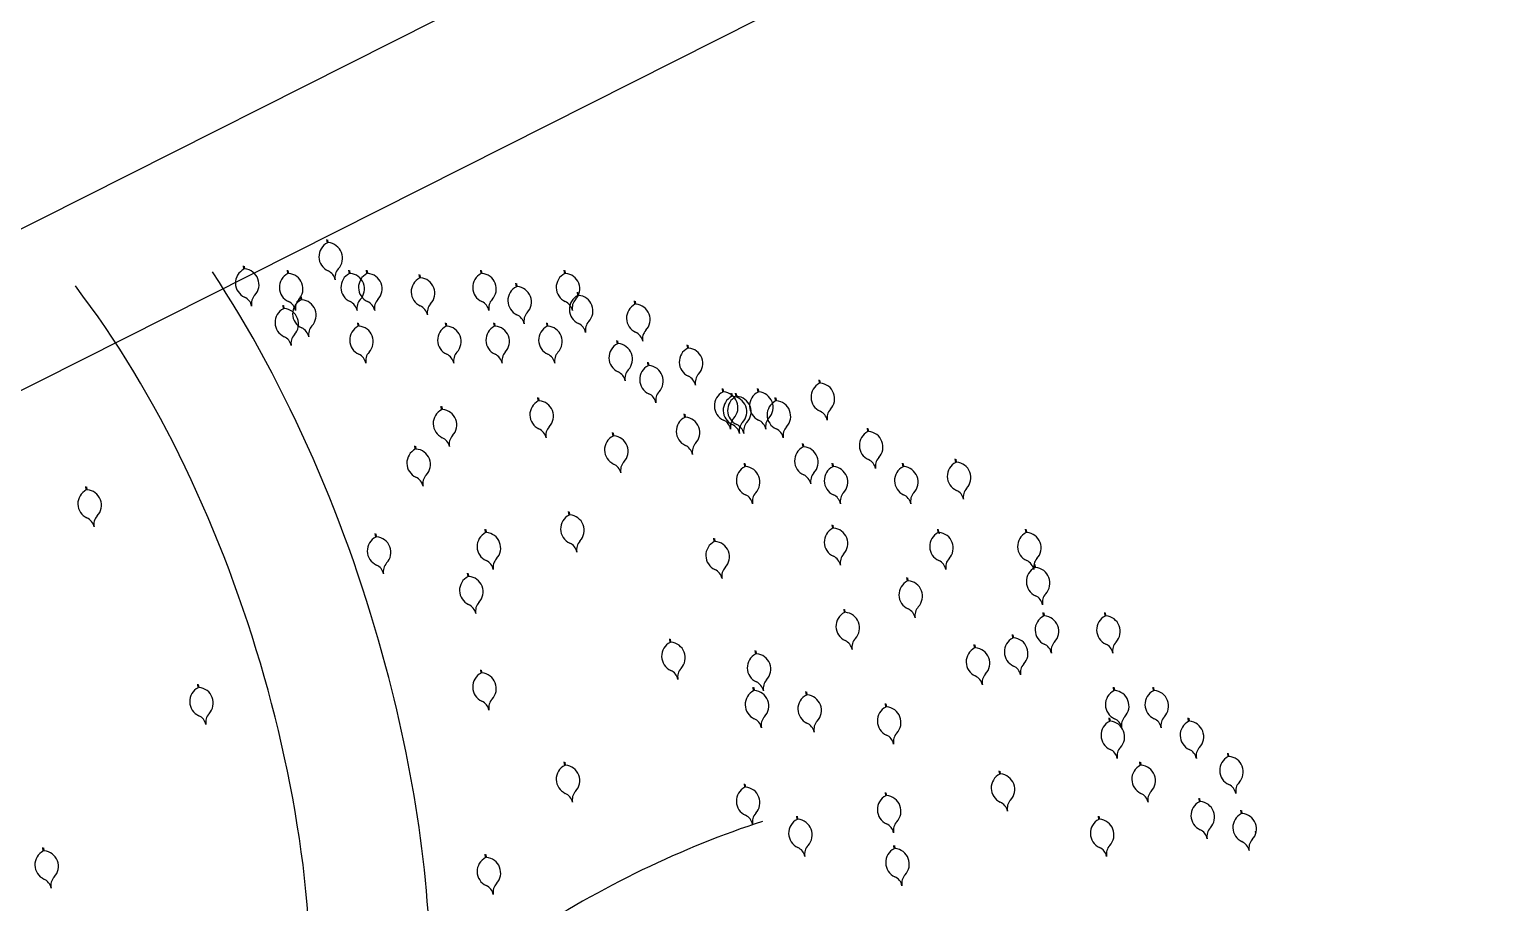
# Model space of a CAD drawing. Extents: x 3907.4 to 3911.57, y -3054.42 to -3053.7.
# Drawn here: x 3907.61134 to 3907.62154, y -3053.78468 to -3053.77862 of the extents above; entities that cross this region are included whole.
import ezdxf

# ---------------------------------------------------------------- set-up
doc = ezdxf.new("R2010")
doc.units = 0
doc.header["$LTSCALE"] = 2
doc.header["$MEASUREMENT"] = 0
doc.layers.add('ARAZİ', color=7, linetype='CONTINUOUS')
doc.layers.add('AĞAÇ', color=9, linetype='CONTINUOUS')

msp = doc.modelspace()

# ---------------------------------------------------------------- linework, layer by layer
at = {"layer": 'ARAZİ', "color": 7}
msp.add_line((3907.457686911353, -3053.857420951288), (3907.636572074852, -3053.767261076288), dxfattribs=at)
at = {"layer": 'ARAZİ'}
msp.add_line((3907.63617845828, -3053.768579295865), (3907.459082129812, -3053.857837580483), dxfattribs=at)
at = {"layer": 'AĞAÇ'}
for p, q in [((3907.613406333516, -3053.780103462026), (3907.61340330924, -3053.780079632733)), ((3907.613412117561, -3053.78010231977), (3907.613409520385, -3053.780081855744)), ((3907.612827525941, -3053.780286110401), (3907.612824501665, -3053.780262281109)), ((3907.612833309985, -3053.780284968145), (3907.61283071281, -3053.780264504119)), ((3907.613132161588, -3053.780316551798), (3907.613129137312, -3053.780292722504)), ((3907.613137945633, -3053.780315409541), (3907.613135348457, -3053.780294945515)), ((3907.61355865145, -3053.780316551798), (3907.613555627174, -3053.780292722504)), ((3907.613564435495, -3053.780315409541), (3907.61356183832, -3053.780294945515)), ((3907.613680505665, -3053.780316551798), (3907.613677481389, -3053.780292722504)), ((3907.61368628971, -3053.780315409541), (3907.613683692534, -3053.780294945515)), ((3907.614046068309, -3053.780346993194), (3907.614043044033, -3053.7803231639)), ((3907.614051852354, -3053.780345850937), (3907.614049255179, -3053.780325386911)), ((3907.614472558171, -3053.780316551798), (3907.614469533895, -3053.780292722504)), ((3907.614478342216, -3053.780315409541), (3907.614475745041, -3053.780294945515)), ((3907.615051365746, -3053.780316551798), (3907.61504834147, -3053.780292722504)), ((3907.615057149791, -3053.780315409541), (3907.615054552616, -3053.780294945515)), ((3907.6147162666, -3053.780407875985), (3907.614713242325, -3053.780384046692)), ((3907.614722050645, -3053.780406733729), (3907.61471945347, -3053.780386269703)), ((3907.615142756462, -3053.780468758777), (3907.615139732187, -3053.780444929484)), ((3907.615148540508, -3053.780467616521), (3907.615145943332, -3053.780447152495)), ((3907.613101698089, -3053.780560082965), (3907.613098673814, -3053.780536253672)), ((3907.613107482135, -3053.780558940709), (3907.613104884959, -3053.780538476683)), ((3907.613223552304, -3053.780499200173), (3907.613220528029, -3053.78047537088)), ((3907.613229336349, -3053.780498057917), (3907.613226739174, -3053.780477593891)), ((3907.615538782605, -3053.780529641569), (3907.615535758329, -3053.780505812276)), ((3907.61554456665, -3053.780528499313), (3907.615541969475, -3053.780508035287)), ((3907.613619578447, -3053.780681848549), (3907.613616554171, -3053.780658019256)), ((3907.61422884952, -3053.780681848549), (3907.614225825245, -3053.780658019256)), ((3907.614563948666, -3053.780681848549), (3907.61456092439, -3053.780658019256)), ((3907.614929511531, -3053.780681848549), (3907.614926487256, -3053.780658019256)), ((3907.613625362492, -3053.780680706293), (3907.613622765316, -3053.780660242267)), ((3907.614234633566, -3053.780680706293), (3907.61423203639, -3053.780660242267)), ((3907.614569732711, -3053.780680706293), (3907.614567135536, -3053.780660242267)), ((3907.614935295576, -3053.780680706293), (3907.614932698401, -3053.780660242267)), ((3907.61541692839, -3053.780803614133), (3907.615413904115, -3053.78077978484)), ((3907.615422712435, -3053.780802471877), (3907.61542011526, -3053.780782007851)), ((3907.615904345249, -3053.780834055528), (3907.615901320974, -3053.780810226236)), ((3907.615910129294, -3053.780832913272), (3907.615907532119, -3053.780812449246)), ((3907.615630173321, -3053.780955820981), (3907.615627149046, -3053.780931991689)), ((3907.615635957367, -3053.780954678725), (3907.615633360191, -3053.780934214699)), ((3907.61681825197, -3053.781077586566), (3907.616815227695, -3053.781053757272)), ((3907.616824036015, -3053.781076444309), (3907.61682143884, -3053.781055980283)), ((3907.616148053678, -3053.781138469357), (3907.616145029403, -3053.781114640064)), ((3907.616153837724, -3053.781137327101), (3907.616151240548, -3053.781116863075)), ((3907.616208980897, -3053.781168910753), (3907.616205956621, -3053.78114508146)), ((3907.616214764942, -3053.781167768497), (3907.616212167766, -3053.781147304471)), ((3907.616239444395, -3053.781168910753), (3907.61623642012, -3053.78114508146)), ((3907.61624522844, -3053.781167768497), (3907.616242631264, -3053.781147304471)), ((3907.616391762108, -3053.781138469357), (3907.616388737832, -3053.781114640064)), ((3907.616397546153, -3053.781137327101), (3907.616394948978, -3053.781116863075)), ((3907.614198386022, -3053.781260234941), (3907.614195361746, -3053.781236405648)), ((3907.614204170067, -3053.781259092685), (3907.614201572891, -3053.781238628659)), ((3907.614868584314, -3053.781199352149), (3907.614865560038, -3053.781175522856)), ((3907.614874368358, -3053.781198209893), (3907.614871771183, -3053.781177745867)), ((3907.616513616544, -3053.781199352149), (3907.616510592268, -3053.781175522856)), ((3907.616519400589, -3053.781198209893), (3907.616516803414, -3053.781177745867)), ((3907.615883479742, -3053.781313626534), (3907.615880455467, -3053.781289797241)), ((3907.615889263787, -3053.781312484278), (3907.615886666612, -3053.781292020252)), ((3907.615386464892, -3053.781442883317), (3907.615383440616, -3053.781419054023)), ((3907.615392248937, -3053.78144174106), (3907.615389651762, -3053.781421277034)), ((3907.617153351116, -3053.781412441921), (3907.61715032684, -3053.781388612628)), ((3907.617159135161, -3053.781411299664), (3907.617156537985, -3053.781390835638)), ((3907.61401560481, -3053.781534207505), (3907.614012580535, -3053.781510378211)), ((3907.614021388856, -3053.781533065248), (3907.61401879168, -3053.781512601222)), ((3907.61670391017, -3053.781518584801), (3907.616700885894, -3053.781494755508)), ((3907.616709694214, -3053.781517442545), (3907.616707097039, -3053.781496978519)), ((3907.616300371613, -3053.781655973088), (3907.616297347337, -3053.781632143795)), ((3907.616306155658, -3053.781654830832), (3907.616303558482, -3053.781634366806)), ((3907.616909642687, -3053.781655973088), (3907.616906618411, -3053.781632143795)), ((3907.616915426731, -3053.781654830832), (3907.616912829556, -3053.781634366806)), ((3907.617397059546, -3053.781655973088), (3907.61739403527, -3053.781632143795)), ((3907.61740284359, -3053.781654830832), (3907.617400246415, -3053.781634366806)), ((3907.617762622411, -3053.781625531692), (3907.617759598135, -3053.781601702399)), ((3907.617768406456, -3053.781624389436), (3907.61776580928, -3053.78160392541)), ((3907.611734876451, -3053.781816690892), (3907.611731852175, -3053.781792861599)), ((3907.611740660495, -3053.781815548636), (3907.61173806332, -3053.78179508461)), ((3907.615081829244, -3053.781990828444), (3907.615078804969, -3053.78196699915)), ((3907.61508761329, -3053.781989686187), (3907.615085016114, -3053.781969222161)), ((3907.616909642687, -3053.782082152632), (3907.616906618411, -3053.782058323338)), ((3907.616915426731, -3053.782081010375), (3907.616912829556, -3053.782060546349)), ((3907.613741432661, -3053.782143035423), (3907.613738408386, -3053.78211920613)), ((3907.613747216707, -3053.782141893167), (3907.613744619531, -3053.782121429141)), ((3907.614503021669, -3053.782112594027), (3907.614499997394, -3053.782088764734)), ((3907.614508805714, -3053.782111451771), (3907.614506208539, -3053.782090987745)), ((3907.616088587183, -3053.782174451726), (3907.616085562908, -3053.782150622433)), ((3907.616094371228, -3053.78217330947), (3907.616091774053, -3053.782152845444)), ((3907.617640767975, -3053.782112594027), (3907.617637743699, -3053.782088764734)), ((3907.61764655202, -3053.782111451771), (3907.617643954844, -3053.782090987745)), ((3907.61825003927, -3053.782112594027), (3907.618247014994, -3053.782088764734)), ((3907.618255823314, -3053.782111451771), (3907.618253226139, -3053.782090987745)), ((3907.614381167455, -3053.782417007987), (3907.614378143179, -3053.782393178694)), ((3907.618310966267, -3053.782356125195), (3907.618307941991, -3053.782332295902)), ((3907.618316750311, -3053.782354982939), (3907.618314153136, -3053.782334518913)), ((3907.614386951499, -3053.78241586573), (3907.614384354324, -3053.782395401704)), ((3907.617427523265, -3053.782447449383), (3907.617424498989, -3053.78242362009)), ((3907.61743330731, -3053.782446307127), (3907.617430710135, -3053.782425843101)), ((3907.61699106072, -3053.782666351855), (3907.616988036444, -3053.782642522562)), ((3907.616996844764, -3053.782665209599), (3907.616994247589, -3053.782644745573)), ((3907.618371893484, -3053.78269098055), (3907.618368869209, -3053.782667151257)), ((3907.618377677529, -3053.782689838294), (3907.618375080354, -3053.782669374268)), ((3907.618798383347, -3053.78269098055), (3907.618795359071, -3053.782667151257)), ((3907.618804167391, -3053.782689838294), (3907.618801570216, -3053.782669374268)), ((3907.615782491035, -3053.782873628926), (3907.615779466759, -3053.782849799633)), ((3907.615788275079, -3053.78287248667), (3907.615785677904, -3053.782852022644)), ((3907.617893534256, -3053.782912301854), (3907.61789050998, -3053.782888472561)), ((3907.617899318301, -3053.782911159597), (3907.617896721125, -3053.782890695571)), ((3907.618158648553, -3053.78284318753), (3907.618155624278, -3053.782819358237)), ((3907.618164432598, -3053.782842045274), (3907.618161835423, -3053.782821581248)), ((3907.616375737955, -3053.782953293586), (3907.616372713679, -3053.782929464292)), ((3907.616381521999, -3053.782952151329), (3907.616378924824, -3053.782931687304)), ((3907.614472558171, -3053.783086718698), (3907.614469533895, -3053.783062889404)), ((3907.614478342216, -3053.783085576441), (3907.614475745041, -3053.783065112415)), ((3907.612510297422, -3053.783187591509), (3907.612507273147, -3053.783163762216)), ((3907.612516081467, -3053.783186449253), (3907.612513484292, -3053.783165985227)), ((3907.61636129861, -3053.783208484281), (3907.616358274334, -3053.783184654988)), ((3907.616367082655, -3053.783207342025), (3907.616364485479, -3053.783186877999)), ((3907.618859310343, -3053.783208484281), (3907.618856286068, -3053.783184654988)), ((3907.618865094388, -3053.783207342025), (3907.618862497213, -3053.783186877999)), ((3907.619133482492, -3053.783208484281), (3907.619130458217, -3053.783184654988)), ((3907.619139266537, -3053.783207342025), (3907.619136669362, -3053.783186877999)), ((3907.616726861254, -3053.783238925677), (3907.616723836978, -3053.783215096384)), ((3907.616732645299, -3053.783237783421), (3907.616730048123, -3053.783217319395)), ((3907.617278211269, -3053.78332221865), (3907.617275186994, -3053.783298389356)), ((3907.617283995315, -3053.783321076393), (3907.617281398139, -3053.783300612367)), ((3907.618828846845, -3053.783421574053), (3907.618825822569, -3053.78339774476)), ((3907.61883463089, -3053.783420431797), (3907.618832033714, -3053.783399967771)), ((3907.619377190922, -3053.783421574053), (3907.619374166646, -3053.78339774476)), ((3907.619382974967, -3053.783420431797), (3907.619380377791, -3053.783399967771)), ((3907.615051365746, -3053.783725988013), (3907.61504834147, -3053.783702158719)), ((3907.615057149791, -3053.783724845756), (3907.615054552616, -3053.78370438173)), ((3907.619042091776, -3053.783725988013), (3907.6190390675, -3053.783702158719)), ((3907.619047875821, -3053.783724845756), (3907.619045278645, -3053.78370438173)), ((3907.619651362849, -3053.78366510522), (3907.619648338574, -3053.783641275927)), ((3907.619657146894, -3053.783663962964), (3907.619654549719, -3053.783643498938)), ((3907.618067257837, -3053.783786870804), (3907.618064233561, -3053.783763041511)), ((3907.618073041882, -3053.783785728548), (3907.618070444707, -3053.783765264522)), ((3907.616300371613, -3053.783878194992), (3907.616297347337, -3053.783854365699)), ((3907.616306155658, -3053.783877052736), (3907.616303558482, -3053.78385658871)), ((3907.617278211269, -3053.783937093843), (3907.617275186994, -3053.783913264549)), ((3907.617283995315, -3053.783935951586), (3907.617281398139, -3053.783915487561)), ((3907.619452352001, -3053.783978085575), (3907.619449327725, -3053.783954256282)), ((3907.619458136046, -3053.783976943319), (3907.619455538871, -3053.783956479293)), ((3907.616662888504, -3053.784101060509), (3907.616659864229, -3053.784077231216)), ((3907.61666867255, -3053.784099918253), (3907.616666075374, -3053.784079454227)), ((3907.618754986127, -3053.784101060509), (3907.618751961851, -3053.784077231216)), ((3907.618760770172, -3053.784099918253), (3907.618758172996, -3053.784079454227)), ((3907.619742753566, -3053.784060843368), (3907.61973972929, -3053.784037014075)), ((3907.619748537611, -3053.784059701111), (3907.619745940435, -3053.784039237085)), ((3907.611436637768, -3053.784320074645), (3907.611433613493, -3053.784296245352)), ((3907.611442421814, -3053.784318932389), (3907.611439824638, -3053.784298468363)), ((3907.617336132549, -3053.784304374535), (3907.617333108273, -3053.784280545242)), ((3907.617341916593, -3053.784303232279), (3907.617339319418, -3053.784282768253)), ((3907.614503021669, -3053.784365257327), (3907.614499997394, -3053.784341428034)), ((3907.614508805714, -3053.784364115071), (3907.614506208539, -3053.784343651045))]:
    msp.add_line(p, q, dxfattribs=at)
for centre, radius, start, end in [((3907.613455398325, -3053.780199482771), 0.0001078301389786131, 117.0661848723325, 245.5617558112027), ((3907.613403237707, -3053.780209783657), 0.0001078301389786131, 316.7807498823022, 85.276320846058), ((3907.61287659075, -3053.780382131146), 0.0001078301389786131, 117.0661848723325, 245.5617558112027), ((3907.612824430131, -3053.780392432033), 0.0001078301389786131, 316.7807498823022, 85.276320846058), ((3907.613181226397, -3053.780412572542), 0.0001078301389786131, 117.0661848723325, 245.5617558112027), ((3907.613129065779, -3053.780422873429), 0.0001078301389786131, 316.7807498823022, 85.276320846058), ((3907.613374935996, -3053.780376546738), 8.665851140014274e-05, 11.1712527772592, 65.56175581120272), ((3907.613544969092, -3053.780342967926), 8.665851140014274e-05, 136.7807498823022, 191.1712527772592), ((3907.613607716259, -3053.780412572542), 0.0001078301389786131, 117.0661848723325, 245.5617558112027), ((3907.613555555641, -3053.780422873429), 0.0001078301389786131, 316.7807498823022, 85.276320846058), ((3907.613729570474, -3053.780412572542), 0.0001078301389786131, 117.0661848723325, 245.5617558112027), ((3907.613677409855, -3053.780422873429), 0.0001078301389786131, 316.7807498823022, 85.276320846058), ((3907.614095133118, -3053.780443013938), 0.0001078301389786131, 117.0661848723325, 245.5617558112027), ((3907.6140429725, -3053.780453314825), 0.0001078301389786131, 316.7807498823022, 85.276320846058), ((3907.61452162298, -3053.780412572542), 0.0001078301389786131, 117.0661848723325, 245.5617558112027), ((3907.614469462362, -3053.780422873429), 0.0001078301389786131, 316.7807498823022, 85.276320846058), ((3907.615100430555, -3053.780412572542), 0.0001078301389786131, 117.0661848723325, 245.5617558112027), ((3907.615048269937, -3053.780422873429), 0.0001078301389786131, 316.7807498823022, 85.276320846058), ((3907.61476533141, -3053.78050389673), 0.0001078301389786131, 117.0661848723325, 245.5617558112027), ((3907.614713170791, -3053.780514197616), 0.0001078301389786131, 316.7807498823022, 85.276320846058), ((3907.612796128421, -3053.780559195114), 8.665851140014274e-05, 11.1712527772592, 65.56175581120272), ((3907.612966161517, -3053.780525616301), 8.665851140014274e-05, 136.7807498823022, 191.1712527772592), ((3907.613100764068, -3053.78058963651), 8.665851140014274e-05, 11.1712527772592, 65.56175581120272), ((3907.613272617114, -3053.780595220918), 0.0001078301389786131, 117.0661848723325, 245.5617558112027), ((3907.613270797164, -3053.780556057698), 8.665851140014274e-05, 136.7807498823022, 191.1712527772592), ((3907.613220456495, -3053.780605521804), 0.0001078301389786131, 316.7807498823022, 85.276320846058), ((3907.61352725393, -3053.78058963651), 8.665851140014274e-05, 11.1712527772592, 65.56175581120272), ((3907.613697287026, -3053.780556057698), 8.665851140014274e-05, 136.7807498823022, 191.1712527772592), ((3907.613649108145, -3053.78058963651), 8.665851140014274e-05, 11.1712527772592, 65.56175581120272), ((3907.613819141241, -3053.780556057698), 8.665851140014274e-05, 136.7807498823022, 191.1712527772592), ((3907.614014670789, -3053.780620077906), 8.665851140014274e-05, 11.1712527772592, 65.56175581120272), ((3907.614184703885, -3053.780586499094), 8.665851140014274e-05, 136.7807498823022, 191.1712527772592), ((3907.614441160651, -3053.78058963651), 8.665851140014274e-05, 11.1712527772592, 65.56175581120272), ((3907.614611193747, -3053.780556057698), 8.665851140014274e-05, 136.7807498823022, 191.1712527772592), ((3907.615019968227, -3053.78058963651), 8.665851140014274e-05, 11.1712527772592, 65.56175581120272), ((3907.615191821272, -3053.780564779522), 0.0001078301389786131, 117.0661848723325, 245.5617558112027), ((3907.615190001322, -3053.780556057698), 8.665851140014274e-05, 136.7807498823022, 191.1712527772592), ((3907.615139660653, -3053.780575080408), 0.0001078301389786131, 316.7807498823022, 85.276320846058), ((3907.615587847414, -3053.780625662314), 0.0001078301389786131, 117.0661848723325, 245.5617558112027), ((3907.615535686796, -3053.7806359632), 0.0001078301389786131, 316.7807498823022, 85.276320846058), ((3907.613150762899, -3053.78065610371), 0.0001078301389786131, 117.0661848723325, 245.5617558112027), ((3907.61309860228, -3053.780666404596), 0.0001078301389786131, 316.7807498823022, 85.276320846058), ((3907.614684869081, -3053.780680960698), 8.665851140014274e-05, 11.1712527772592, 65.56175581120272), ((3907.614854902177, -3053.780647381886), 8.665851140014274e-05, 136.7807498823022, 191.1712527772592), ((3907.615281392039, -3053.780708264677), 8.665851140014274e-05, 136.7807498823022, 191.1712527772592), ((3907.61307030057, -3053.780833167678), 8.665851140014274e-05, 11.1712527772592, 65.56175581120272), ((3907.613240333666, -3053.780799588865), 8.665851140014274e-05, 136.7807498823022, 191.1712527772592), ((3907.613192154784, -3053.780772284886), 8.665851140014274e-05, 11.1712527772592, 65.56175581120272), ((3907.613362187881, -3053.780738706073), 8.665851140014274e-05, 136.7807498823022, 191.1712527772592), ((3907.613668643256, -3053.780777869294), 0.0001078301389786131, 117.0661848723325, 245.5617558112027), ((3907.613616482638, -3053.78078817018), 0.0001078301389786131, 316.7807498823022, 85.276320846058), ((3907.614277914329, -3053.780777869294), 0.0001078301389786131, 117.0661848723325, 245.5617558112027), ((3907.614225753711, -3053.78078817018), 0.0001078301389786131, 316.7807498823022, 85.276320846058), ((3907.614613013475, -3053.780777869294), 0.0001078301389786131, 117.0661848723325, 245.5617558112027), ((3907.614560852857, -3053.78078817018), 0.0001078301389786131, 316.7807498823022, 85.276320846058), ((3907.61497857634, -3053.780777869294), 0.0001078301389786131, 117.0661848723325, 245.5617558112027), ((3907.614926415722, -3053.78078817018), 0.0001078301389786131, 316.7807498823022, 85.276320846058), ((3907.615111358943, -3053.78074184349), 8.665851140014274e-05, 11.1712527772592, 65.56175581120272), ((3907.615507385085, -3053.780802726282), 8.665851140014274e-05, 11.1712527772592, 65.56175581120272), ((3907.615677418181, -3053.780769147469), 8.665851140014274e-05, 136.7807498823022, 191.1712527772592), ((3907.613758214023, -3053.780921354449), 8.665851140014274e-05, 136.7807498823022, 191.1712527772592), ((3907.614367485097, -3053.780921354449), 8.665851140014274e-05, 136.7807498823022, 191.1712527772592), ((3907.614702584242, -3053.780921354449), 8.665851140014274e-05, 136.7807498823022, 191.1712527772592), ((3907.615068147108, -3053.780921354449), 8.665851140014274e-05, 136.7807498823022, 191.1712527772592), ((3907.615465993199, -3053.780899634877), 0.0001078301389786131, 117.0661848723325, 245.5617558112027), ((3907.615413832581, -3053.780909935764), 0.0001078301389786131, 316.7807498823022, 85.276320846058), ((3907.615953410058, -3053.780930076273), 0.0001078301389786131, 117.0661848723325, 245.5617558112027), ((3907.61590124944, -3053.78094037716), 0.0001078301389786131, 316.7807498823022, 85.276320846058), ((3907.613588180927, -3053.780954933261), 8.665851140014274e-05, 11.1712527772592, 65.56175581120272), ((3907.614197452001, -3053.780954933261), 8.665851140014274e-05, 11.1712527772592, 65.56175581120272), ((3907.614532551147, -3053.780954933261), 8.665851140014274e-05, 11.1712527772592, 65.56175581120272), ((3907.614898114012, -3053.780954933261), 8.665851140014274e-05, 11.1712527772592, 65.56175581120272), ((3907.61567923813, -3053.781051841726), 0.0001078301389786131, 117.0661848723325, 245.5617558112027), ((3907.615627077512, -3053.781062142613), 0.0001078301389786131, 316.7807498823022, 85.276320846058), ((3907.615385530871, -3053.781076698845), 8.665851140014274e-05, 11.1712527772592, 65.56175581120272), ((3907.615555563967, -3053.781043120033), 8.665851140014274e-05, 136.7807498823022, 191.1712527772592), ((3907.61587294773, -3053.781107140241), 8.665851140014274e-05, 11.1712527772592, 65.56175581120272), ((3907.616042980826, -3053.781073561428), 8.665851140014274e-05, 136.7807498823022, 191.1712527772592), ((3907.615598775802, -3053.781228905694), 8.665851140014274e-05, 11.1712527772592, 65.56175581120272), ((3907.615768808898, -3053.781195326882), 8.665851140014274e-05, 136.7807498823022, 191.1712527772592), ((3907.616197118488, -3053.781234490102), 0.0001078301389786131, 117.0661848723325, 245.5617558112027), ((3907.616258045706, -3053.781264931498), 0.0001078301389786131, 117.0661848723325, 245.5617558112027), ((3907.616144957869, -3053.781244790988), 0.0001078301389786131, 316.7807498823022, 85.276320846058), ((3907.616288509204, -3053.781264931498), 0.0001078301389786131, 117.0661848723325, 245.5617558112027), ((3907.616205885087, -3053.781275232384), 0.0001078301389786131, 316.7807498823022, 85.276320846058), ((3907.616236348586, -3053.781275232384), 0.0001078301389786131, 316.7807498823022, 85.276320846058), ((3907.616440826917, -3053.781234490102), 0.0001078301389786131, 117.0661848723325, 245.5617558112027), ((3907.616388666299, -3053.781244790988), 0.0001078301389786131, 316.7807498823022, 85.276320846058), ((3907.616867316779, -3053.78117360731), 0.0001078301389786131, 117.0661848723325, 245.5617558112027), ((3907.616815156161, -3053.781183908196), 0.0001078301389786131, 316.7807498823022, 85.276320846058), ((3907.614247450831, -3053.781356255686), 0.0001078301389786131, 117.0661848723325, 245.5617558112027), ((3907.614195290213, -3053.781366556572), 0.0001078301389786131, 316.7807498823022, 85.276320846058), ((3907.614917649123, -3053.781295372894), 0.0001078301389786131, 117.0661848723325, 245.5617558112027), ((3907.614865488504, -3053.78130567378), 0.0001078301389786131, 316.7807498823022, 85.276320846058), ((3907.616562681353, -3053.781295372894), 0.0001078301389786131, 117.0661848723325, 245.5617558112027), ((3907.616510520735, -3053.78130567378), 0.0001078301389786131, 316.7807498823022, 85.276320846058), ((3907.61678685445, -3053.781350671278), 8.665851140014274e-05, 11.1712527772592, 65.56175581120272), ((3907.616956887547, -3053.781317092466), 8.665851140014274e-05, 136.7807498823022, 191.1712527772592), ((3907.615932544551, -3053.781409647279), 0.0001078301389786131, 117.0661848723325, 245.5617558112027), ((3907.615880383933, -3053.781419948165), 0.0001078301389786131, 316.7807498823022, 85.276320846058), ((3907.616116656159, -3053.78141155407), 8.665851140014274e-05, 11.1712527772592, 65.56175581120272), ((3907.616286689255, -3053.781377975257), 8.665851140014274e-05, 136.7807498823022, 191.1712527772592), ((3907.616177583377, -3053.781441995466), 8.665851140014274e-05, 11.1712527772592, 65.56175581120272), ((3907.616208046875, -3053.781441995466), 8.665851140014274e-05, 11.1712527772592, 65.56175581120272), ((3907.616347616473, -3053.781408416653), 8.665851140014274e-05, 136.7807498823022, 191.1712527772592), ((3907.616378079971, -3053.781408416653), 8.665851140014274e-05, 136.7807498823022, 191.1712527772592), ((3907.616360364588, -3053.78141155407), 8.665851140014274e-05, 11.1712527772592, 65.56175581120272), ((3907.616530397685, -3053.781377975257), 8.665851140014274e-05, 136.7807498823022, 191.1712527772592), ((3907.614166988502, -3053.781533319654), 8.665851140014274e-05, 11.1712527772592, 65.56175581120272), ((3907.614337021598, -3053.781499740841), 8.665851140014274e-05, 136.7807498823022, 191.1712527772592), ((3907.614837186794, -3053.781472436862), 8.665851140014274e-05, 11.1712527772592, 65.56175581120272), ((3907.61500721989, -3053.781438858049), 8.665851140014274e-05, 136.7807498823022, 191.1712527772592), ((3907.615435529701, -3053.781538904061), 0.0001078301389786131, 117.0661848723325, 245.5617558112027), ((3907.615383369083, -3053.781549204948), 0.0001078301389786131, 316.7807498823022, 85.276320846058), ((3907.616482219024, -3053.781472436862), 8.665851140014274e-05, 11.1712527772592, 65.56175581120272), ((3907.61665225212, -3053.781438858049), 8.665851140014274e-05, 136.7807498823022, 191.1712527772592), ((3907.617202415925, -3053.781508462665), 0.0001078301389786131, 117.0661848723325, 245.5617558112027), ((3907.617150255307, -3053.781518763552), 0.0001078301389786131, 316.7807498823022, 85.276320846058), ((3907.614064669619, -3053.781630228249), 0.0001078301389786131, 117.0661848723325, 245.5617558112027), ((3907.614012509001, -3053.781640529136), 0.0001078301389786131, 316.7807498823022, 85.276320846058), ((3907.615852082223, -3053.781586711247), 8.665851140014274e-05, 11.1712527772592, 65.56175581120272), ((3907.616022115319, -3053.781553132434), 8.665851140014274e-05, 136.7807498823022, 191.1712527772592), ((3907.616752974979, -3053.781614605546), 0.0001078301389786131, 117.0661848723325, 245.5617558112027), ((3907.61670081436, -3053.781624906432), 0.0001078301389786131, 316.7807498823022, 85.276320846058), ((3907.615355067372, -3053.781715968029), 8.665851140014274e-05, 11.1712527772592, 65.56175581120272), ((3907.615525100468, -3053.781682389217), 8.665851140014274e-05, 136.7807498823022, 191.1712527772592), ((3907.616349436422, -3053.781751993833), 0.0001078301389786131, 117.0661848723325, 245.5617558112027), ((3907.616297275804, -3053.781762294719), 0.0001078301389786131, 316.7807498823022, 85.276320846058), ((3907.616958707496, -3053.781751993833), 0.0001078301389786131, 117.0661848723325, 245.5617558112027), ((3907.616906546878, -3053.781762294719), 0.0001078301389786131, 316.7807498823022, 85.276320846058), ((3907.617121953596, -3053.781685526633), 8.665851140014274e-05, 11.1712527772592, 65.56175581120272), ((3907.617291986692, -3053.781651947821), 8.665851140014274e-05, 136.7807498823022, 191.1712527772592), ((3907.617446124355, -3053.781751993833), 0.0001078301389786131, 117.0661848723325, 245.5617558112027), ((3907.617393963736, -3053.781762294719), 0.0001078301389786131, 316.7807498823022, 85.276320846058), ((3907.61781168722, -3053.781721552437), 0.0001078301389786131, 117.0661848723325, 245.5617558112027), ((3907.617759526602, -3053.781731853323), 0.0001078301389786131, 316.7807498823022, 85.276320846058), ((3907.613984207291, -3053.781807292217), 8.665851140014274e-05, 11.1712527772592, 65.56175581120272), ((3907.614154240387, -3053.781773713405), 8.665851140014274e-05, 136.7807498823022, 191.1712527772592), ((3907.61667251265, -3053.781791669514), 8.665851140014274e-05, 11.1712527772592, 65.56175581120272), ((3907.616842545746, -3053.781758090701), 8.665851140014274e-05, 136.7807498823022, 191.1712527772592), ((3907.61178394126, -3053.781912711636), 0.0001078301389786131, 117.0661848723325, 245.5617558112027), ((3907.611731780642, -3053.781923012523), 0.0001078301389786131, 316.7807498823022, 85.276320846058), ((3907.616268974093, -3053.781929057801), 8.665851140014274e-05, 11.1712527772592, 65.56175581120272), ((3907.616439007189, -3053.781895478988), 8.665851140014274e-05, 136.7807498823022, 191.1712527772592), ((3907.616878245167, -3053.781929057801), 8.665851140014274e-05, 11.1712527772592, 65.56175581120272), ((3907.617048278263, -3053.781895478988), 8.665851140014274e-05, 136.7807498823022, 191.1712527772592), ((3907.617365662026, -3053.781929057801), 8.665851140014274e-05, 11.1712527772592, 65.56175581120272), ((3907.617535695122, -3053.781895478988), 8.665851140014274e-05, 136.7807498823022, 191.1712527772592), ((3907.617731224891, -3053.781898616405), 8.665851140014274e-05, 11.1712527772592, 65.56175581120272), ((3907.617901257987, -3053.781865037593), 8.665851140014274e-05, 136.7807498823022, 191.1712527772592), ((3907.611703478931, -3053.782089775605), 8.665851140014274e-05, 11.1712527772592, 65.56175581120272), ((3907.611873512027, -3053.782056196792), 8.665851140014274e-05, 136.7807498823022, 191.1712527772592), ((3907.615130894054, -3053.782086849188), 0.0001078301389786131, 117.0661848723325, 245.5617558112027), ((3907.615078733435, -3053.782097150075), 0.0001078301389786131, 316.7807498823022, 85.276320846058), ((3907.616958707496, -3053.782178173376), 0.0001078301389786131, 117.0661848723325, 245.5617558112027), ((3907.616906546878, -3053.782188474263), 0.0001078301389786131, 316.7807498823022, 85.276320846058), ((3907.613790497471, -3053.782239056168), 0.0001078301389786131, 117.0661848723325, 245.5617558112027), ((3907.613738336852, -3053.782249357054), 0.0001078301389786131, 316.7807498823022, 85.276320846058), ((3907.614552086478, -3053.782208614772), 0.0001078301389786131, 117.0661848723325, 245.5617558112027), ((3907.61449992586, -3053.782218915659), 0.0001078301389786131, 316.7807498823022, 85.276320846058), ((3907.615050431725, -3053.782263913156), 8.665851140014274e-05, 11.1712527772592, 65.56175581120272), ((3907.615220464821, -3053.782230334344), 8.665851140014274e-05, 136.7807498823022, 191.1712527772592), ((3907.616137651992, -3053.782270472471), 0.0001078301389786131, 117.0661848723325, 245.5617558112027), ((3907.616085491374, -3053.782280773357), 0.0001078301389786131, 316.7807498823022, 85.276320846058), ((3907.617689832784, -3053.782208614772), 0.0001078301389786131, 117.0661848723325, 245.5617558112027), ((3907.617637672166, -3053.782218915659), 0.0001078301389786131, 316.7807498823022, 85.276320846058), ((3907.618299104079, -3053.782208614772), 0.0001078301389786131, 117.0661848723325, 245.5617558112027), ((3907.61824694346, -3053.782218915659), 0.0001078301389786131, 316.7807498823022, 85.276320846058), ((3907.616878245167, -3053.782355237344), 8.665851140014274e-05, 11.1712527772592, 65.56175581120272), ((3907.617048278263, -3053.782321658532), 8.665851140014274e-05, 136.7807498823022, 191.1712527772592), ((3907.613710035142, -3053.782416120136), 8.665851140014274e-05, 11.1712527772592, 65.56175581120272), ((3907.613880068238, -3053.782382541323), 8.665851140014274e-05, 136.7807498823022, 191.1712527772592), ((3907.61447162415, -3053.78238567874), 8.665851140014274e-05, 11.1712527772592, 65.56175581120272), ((3907.614641657246, -3053.782352099927), 8.665851140014274e-05, 136.7807498823022, 191.1712527772592), ((3907.616057189663, -3053.782447536439), 8.665851140014274e-05, 11.1712527772592, 65.56175581120272), ((3907.61622722276, -3053.782413957626), 8.665851140014274e-05, 136.7807498823022, 191.1712527772592), ((3907.617609370455, -3053.78238567874), 8.665851140014274e-05, 11.1712527772592, 65.56175581120272), ((3907.617779403551, -3053.782352099927), 8.665851140014274e-05, 136.7807498823022, 191.1712527772592), ((3907.618360031076, -3053.78245214594), 0.0001078301389786131, 117.0661848723325, 245.5617558112027), ((3907.61821864175, -3053.78238567874), 8.665851140014274e-05, 11.1712527772592, 65.56175581120272), ((3907.618388674846, -3053.782352099927), 8.665851140014274e-05, 136.7807498823022, 191.1712527772592), ((3907.618307870457, -3053.782462446826), 0.0001078301389786131, 316.7807498823022, 85.276320846058), ((3907.614430232264, -3053.782513028732), 0.0001078301389786131, 117.0661848723325, 245.5617558112027), ((3907.614378071646, -3053.782523329618), 0.0001078301389786131, 316.7807498823022, 85.276320846058), ((3907.617476588074, -3053.782543470127), 0.0001078301389786131, 117.0661848723325, 245.5617558112027), ((3907.617424427456, -3053.782553771014), 0.0001078301389786131, 316.7807498823022, 85.276320846058), ((3907.614519803031, -3053.782656513887), 8.665851140014274e-05, 136.7807498823022, 191.1712527772592), ((3907.618279568746, -3053.782629209908), 8.665851140014274e-05, 11.1712527772592, 65.56175581120272), ((3907.618449601843, -3053.782595631095), 8.665851140014274e-05, 136.7807498823022, 191.1712527772592), ((3907.614349769935, -3053.782690092699), 8.665851140014274e-05, 11.1712527772592, 65.56175581120272), ((3907.617040125529, -3053.782762372599), 0.0001078301389786131, 117.0661848723325, 245.5617558112027), ((3907.616987964911, -3053.782772673486), 0.0001078301389786131, 316.7807498823022, 85.276320846058), ((3907.617396125745, -3053.782720534095), 8.665851140014274e-05, 11.1712527772592, 65.56175581120272), ((3907.617566158841, -3053.782686955283), 8.665851140014274e-05, 136.7807498823022, 191.1712527772592), ((3907.618420958293, -3053.782787001295), 0.0001078301389786131, 117.0661848723325, 245.5617558112027), ((3907.618368797675, -3053.782797302181), 0.0001078301389786131, 316.7807498823022, 85.276320846058), ((3907.618847448156, -3053.782787001295), 0.0001078301389786131, 117.0661848723325, 245.5617558112027), ((3907.618795287537, -3053.782797302181), 0.0001078301389786131, 316.7807498823022, 85.276320846058), ((3907.615831555844, -3053.782969649671), 0.0001078301389786131, 117.0661848723325, 245.5617558112027), ((3907.615779395225, -3053.782979950557), 0.0001078301389786131, 316.7807498823022, 85.276320846058), ((3907.6169596632, -3053.782939436568), 8.665851140014274e-05, 11.1712527772592, 65.56175581120272), ((3907.617129696296, -3053.782905857755), 8.665851140014274e-05, 136.7807498823022, 191.1712527772592), ((3907.618207713362, -3053.782939208274), 0.0001078301389786131, 117.0661848723325, 245.5617558112027), ((3907.618155552744, -3053.782949509161), 0.0001078301389786131, 316.7807498823022, 85.276320846058), ((3907.618340495965, -3053.782964065263), 8.665851140014274e-05, 11.1712527772592, 65.56175581120272), ((3907.618510529061, -3053.78293048645), 8.665851140014274e-05, 136.7807498823022, 191.1712527772592), ((3907.618766985827, -3053.782964065263), 8.665851140014274e-05, 11.1712527772592, 65.56175581120272), ((3907.618937018923, -3053.78293048645), 8.665851140014274e-05, 136.7807498823022, 191.1712527772592), ((3907.616424802764, -3053.78304931433), 0.0001078301389786131, 117.0661848723325, 245.5617558112027), ((3907.616372642146, -3053.783059615217), 0.0001078301389786131, 316.7807498823022, 85.276320846058), ((3907.617942599065, -3053.783008322599), 0.0001078301389786131, 117.0661848723325, 245.5617558112027), ((3907.617890438446, -3053.783018623485), 0.0001078301389786131, 316.7807498823022, 85.276320846058), ((3907.61452162298, -3053.783182739442), 0.0001078301389786131, 117.0661848723325, 245.5617558112027), ((3907.614469462362, -3053.783193040329), 0.0001078301389786131, 316.7807498823022, 85.276320846058), ((3907.615751093515, -3053.783146713638), 8.665851140014274e-05, 11.1712527772592, 65.56175581120272), ((3907.615921126611, -3053.783113134826), 8.665851140014274e-05, 136.7807498823022, 191.1712527772592), ((3907.617862136736, -3053.783185386566), 8.665851140014274e-05, 11.1712527772592, 65.56175581120272), ((3907.618032169832, -3053.783151807754), 8.665851140014274e-05, 136.7807498823022, 191.1712527772592), ((3907.618127251033, -3053.783116272243), 8.665851140014274e-05, 11.1712527772592, 65.56175581120272), ((3907.61829728413, -3053.78308269343), 8.665851140014274e-05, 136.7807498823022, 191.1712527772592), ((3907.612559362231, -3053.783283612254), 0.0001078301389786131, 117.0661848723325, 245.5617558112027), ((3907.612507201613, -3053.78329391314), 0.0001078301389786131, 316.7807498823022, 85.276320846058), ((3907.616410363419, -3053.783304505026), 0.0001078301389786131, 117.0661848723325, 245.5617558112027), ((3907.616358202801, -3053.783314805912), 0.0001078301389786131, 316.7807498823022, 85.276320846058), ((3907.616344340435, -3053.783226378298), 8.665851140014274e-05, 11.1712527772592, 65.56175581120272), ((3907.616514373531, -3053.783192799486), 8.665851140014274e-05, 136.7807498823022, 191.1712527772592), ((3907.618908375152, -3053.783304505026), 0.0001078301389786131, 117.0661848723325, 245.5617558112027), ((3907.618856214534, -3053.783314805912), 0.0001078301389786131, 316.7807498823022, 85.276320846058), ((3907.619182547301, -3053.783304505026), 0.0001078301389786131, 117.0661848723325, 245.5617558112027), ((3907.619130386683, -3053.783314805912), 0.0001078301389786131, 316.7807498823022, 85.276320846058), ((3907.614441160651, -3053.78335980341), 8.665851140014274e-05, 11.1712527772592, 65.56175581120272), ((3907.614611193747, -3053.783326224598), 8.665851140014274e-05, 136.7807498823022, 191.1712527772592), ((3907.616775926063, -3053.783334946422), 0.0001078301389786131, 117.0661848723325, 245.5617558112027), ((3907.616723765444, -3053.783345247308), 0.0001078301389786131, 316.7807498823022, 85.276320846058), ((3907.612478899902, -3053.783460676222), 8.665851140014274e-05, 11.1712527772592, 65.56175581120272), ((3907.612648932999, -3053.783427097409), 8.665851140014274e-05, 136.7807498823022, 191.1712527772592), ((3907.61632990109, -3053.783481568994), 8.665851140014274e-05, 11.1712527772592, 65.56175581120272), ((3907.616499934186, -3053.783447990181), 8.665851140014274e-05, 136.7807498823022, 191.1712527772592), ((3907.617327276078, -3053.783418239394), 0.0001078301389786131, 117.0661848723325, 245.5617558112027), ((3907.61727511546, -3053.783428540281), 0.0001078301389786131, 316.7807498823022, 85.276320846058), ((3907.618827912823, -3053.783481568994), 8.665851140014274e-05, 11.1712527772592, 65.56175581120272), ((3907.61899794592, -3053.783447990181), 8.665851140014274e-05, 136.7807498823022, 191.1712527772592), ((3907.619102084972, -3053.783481568994), 8.665851140014274e-05, 11.1712527772592, 65.56175581120272), ((3907.619272118068, -3053.783447990181), 8.665851140014274e-05, 136.7807498823022, 191.1712527772592), ((3907.616695463734, -3053.78351201039), 8.665851140014274e-05, 11.1712527772592, 65.56175581120272), ((3907.61686549683, -3053.783478431577), 8.665851140014274e-05, 136.7807498823022, 191.1712527772592), ((3907.617416846846, -3053.78356172455), 8.665851140014274e-05, 136.7807498823022, 191.1712527772592), ((3907.618877911654, -3053.783517594798), 0.0001078301389786131, 117.0661848723325, 245.5617558112027), ((3907.618825751036, -3053.783527895684), 0.0001078301389786131, 316.7807498823022, 85.276320846058), ((3907.619426255731, -3053.783517594798), 0.0001078301389786131, 117.0661848723325, 245.5617558112027), ((3907.619374095113, -3053.783527895684), 0.0001078301389786131, 316.7807498823022, 85.276320846058), ((3907.61724681375, -3053.783595303362), 8.665851140014274e-05, 11.1712527772592, 65.56175581120272), ((3907.618797449325, -3053.783694658765), 8.665851140014274e-05, 11.1712527772592, 65.56175581120272), ((3907.618967482421, -3053.783661079953), 8.665851140014274e-05, 136.7807498823022, 191.1712527772592), ((3907.619345793402, -3053.783694658765), 8.665851140014274e-05, 11.1712527772592, 65.56175581120272), ((3907.619515826498, -3053.783661079953), 8.665851140014274e-05, 136.7807498823022, 191.1712527772592), ((3907.619700427659, -3053.783761125965), 0.0001078301389786131, 117.0661848723325, 245.5617558112027), ((3907.61964826704, -3053.783771426852), 0.0001078301389786131, 316.7807498823022, 85.276320846058), ((3907.615100430555, -3053.783822008757), 0.0001078301389786131, 117.0661848723325, 245.5617558112027), ((3907.615048269937, -3053.783832309643), 0.0001078301389786131, 316.7807498823022, 85.276320846058), ((3907.618116322646, -3053.783882891549), 0.0001078301389786131, 117.0661848723325, 245.5617558112027), ((3907.618064162028, -3053.783893192435), 0.0001078301389786131, 316.7807498823022, 85.276320846058), ((3907.619091156585, -3053.783822008757), 0.0001078301389786131, 117.0661848723325, 245.5617558112027), ((3907.619038995967, -3053.783832309643), 0.0001078301389786131, 316.7807498823022, 85.276320846058), ((3907.615019968227, -3053.783999072725), 8.665851140014274e-05, 11.1712527772592, 65.56175581120272), ((3907.615190001322, -3053.783965493913), 8.665851140014274e-05, 136.7807498823022, 191.1712527772592), ((3907.616349436422, -3053.783974215737), 0.0001078301389786131, 117.0661848723325, 245.5617558112027), ((3907.616297275804, -3053.783984516623), 0.0001078301389786131, 316.7807498823022, 85.276320846058), ((3907.619010694256, -3053.783999072725), 8.665851140014274e-05, 11.1712527772592, 65.56175581120272), ((3907.619180727352, -3053.783965493913), 8.665851140014274e-05, 136.7807498823022, 191.1712527772592), ((3907.61961996533, -3053.783938189933), 8.665851140014274e-05, 11.1712527772592, 65.56175581120272), ((3907.619789998426, -3053.78390461112), 8.665851140014274e-05, 136.7807498823022, 191.1712527772592), ((3907.617327276078, -3053.784033114587), 0.0001078301389786131, 117.0661848723325, 245.5617558112027), ((3907.61727511546, -3053.784043415474), 0.0001078301389786131, 316.7807498823022, 85.276320846058), ((3907.618035860317, -3053.784059955517), 8.665851140014274e-05, 11.1712527772592, 65.56175581120272), ((3907.618205893413, -3053.784026376704), 8.665851140014274e-05, 136.7807498823022, 191.1712527772592), ((3907.61950141681, -3053.784074106319), 0.0001078301389786131, 117.0661848723325, 245.5617558112027), ((3907.619449256192, -3053.784084407206), 0.0001078301389786131, 316.7807498823022, 85.276320846058), ((3907.616268974093, -3053.784151279704), 8.665851140014274e-05, 11.1712527772592, 65.56175581120272), ((3907.616439007189, -3053.784117700892), 8.665851140014274e-05, 136.7807498823022, 191.1712527772592), ((3907.616711953313, -3053.784197081253), 0.0001078301389786131, 117.0661848723325, 245.5617558112027), ((3907.616659792695, -3053.78420738214), 0.0001078301389786131, 316.7807498823022, 85.276320846058), ((3907.617416846846, -3053.784176599743), 8.665851140014274e-05, 136.7807498823022, 191.1712527772592), ((3907.618804050936, -3053.784197081253), 0.0001078301389786131, 117.0661848723325, 245.5617558112027), ((3907.618751890318, -3053.78420738214), 0.0001078301389786131, 316.7807498823022, 85.276320846058), ((3907.619791818375, -3053.784156864112), 0.0001078301389786131, 117.0661848723325, 245.5617558112027), ((3907.619739657757, -3053.784167164999), 0.0001078301389786131, 316.7807498823022, 85.276320846058), ((3907.61724681375, -3053.784210178555), 8.665851140014274e-05, 11.1712527772592, 65.56175581120272), ((3907.619420954481, -3053.784251170287), 8.665851140014274e-05, 11.1712527772592, 65.56175581120272), ((3907.619590987577, -3053.784217591475), 8.665851140014274e-05, 136.7807498823022, 191.1712527772592), ((3907.611485702577, -3053.78441609539), 0.0001078301389786131, 117.0661848723325, 245.5617558112027), ((3907.611433541959, -3053.784426396277), 0.0001078301389786131, 316.7807498823022, 85.276320846058), ((3907.616631490985, -3053.784374145221), 8.665851140014274e-05, 11.1712527772592, 65.56175581120272), ((3907.616801524081, -3053.784340566409), 8.665851140014274e-05, 136.7807498823022, 191.1712527772592), ((3907.617385197358, -3053.78440039528), 0.0001078301389786131, 117.0661848723325, 245.5617558112027), ((3907.61733303674, -3053.784410696166), 0.0001078301389786131, 316.7807498823022, 85.276320846058), ((3907.618723588607, -3053.784374145221), 8.665851140014274e-05, 11.1712527772592, 65.56175581120272), ((3907.618893621703, -3053.784340566409), 8.665851140014274e-05, 136.7807498823022, 191.1712527772592), ((3907.619711356046, -3053.78433392808), 8.665851140014274e-05, 11.1712527772592, 65.56175581120272), ((3907.619881389142, -3053.784300349268), 8.665851140014274e-05, 136.7807498823022, 191.1712527772592), ((3907.614552086478, -3053.784461278072), 0.0001078301389786131, 117.0661848723325, 245.5617558112027), ((3907.61449992586, -3053.784471578958), 0.0001078301389786131, 316.7807498823022, 85.276320846058), ((3907.611405240249, -3053.784593159358), 8.665851140014274e-05, 11.1712527772592, 65.56175581120272), ((3907.611575273344, -3053.784559580545), 8.665851140014274e-05, 136.7807498823022, 191.1712527772592), ((3907.617304735029, -3053.784577459248), 8.665851140014274e-05, 11.1712527772592, 65.56175581120272), ((3907.617474768125, -3053.784543880435), 8.665851140014274e-05, 136.7807498823022, 191.1712527772592), ((3907.61447162415, -3053.78463834204), 8.665851140014274e-05, 11.1712527772592, 65.56175581120272), ((3907.614641657246, -3053.784604763227), 8.665851140014274e-05, 136.7807498823022, 191.1712527772592)]:
    msp.add_arc(centre, radius, start, end, dxfattribs=at)
msp.add_ellipse((3907.610975695246, -3053.78340291643), major_axis=(0.001330825832345212, -0.00410655633831695), ratio=0.4614173581214451, start_param=4.090442357860956, end_param=8.513059806649377, dxfattribs=at)
for points, knots in [([(3907.614122352656, -3053.785375772325), (3907.614135645355, -3053.784637702278), (3907.614024252637, -3053.783836586636), (3907.61354868629, -3053.782055966021), (3907.613129063917, -3053.781092449176), (3907.612609130222, -3053.780304672638)], [7.213931453560588, 7.213931453560588, 7.213931453560588, 7.213931453560588, 7.74078664303998, 7.74078664303998, 8.39469697181072, 8.39469697181072, 8.39469697181072, 8.39469697181072]), ([(3907.616423763831, -3053.784115124614), (3907.615873793757, -3053.784290893677), (3907.615301215956, -3053.784570235501), (3907.614543813567, -3053.785057281613), (3907.614326806294, -3053.785212558696), (3907.614122352656, -3053.785375772325)], [4.127287518683607, 4.127287518683607, 4.127287518683607, 4.127287518683607, 4.730047088599244, 4.730047088599244, 4.984732827680614, 4.984732827680614, 4.984732827680614, 4.984732827680614])]:
    msp.add_open_spline(points, degree=3, knots=knots, dxfattribs=at)
for p in [(3907.617648160842, -3053.782116322921), (3907.61984073469, -3053.784186115663)]:
    msp.add_point(p, dxfattribs=at)

doc.saveas('drawing.dxf')
